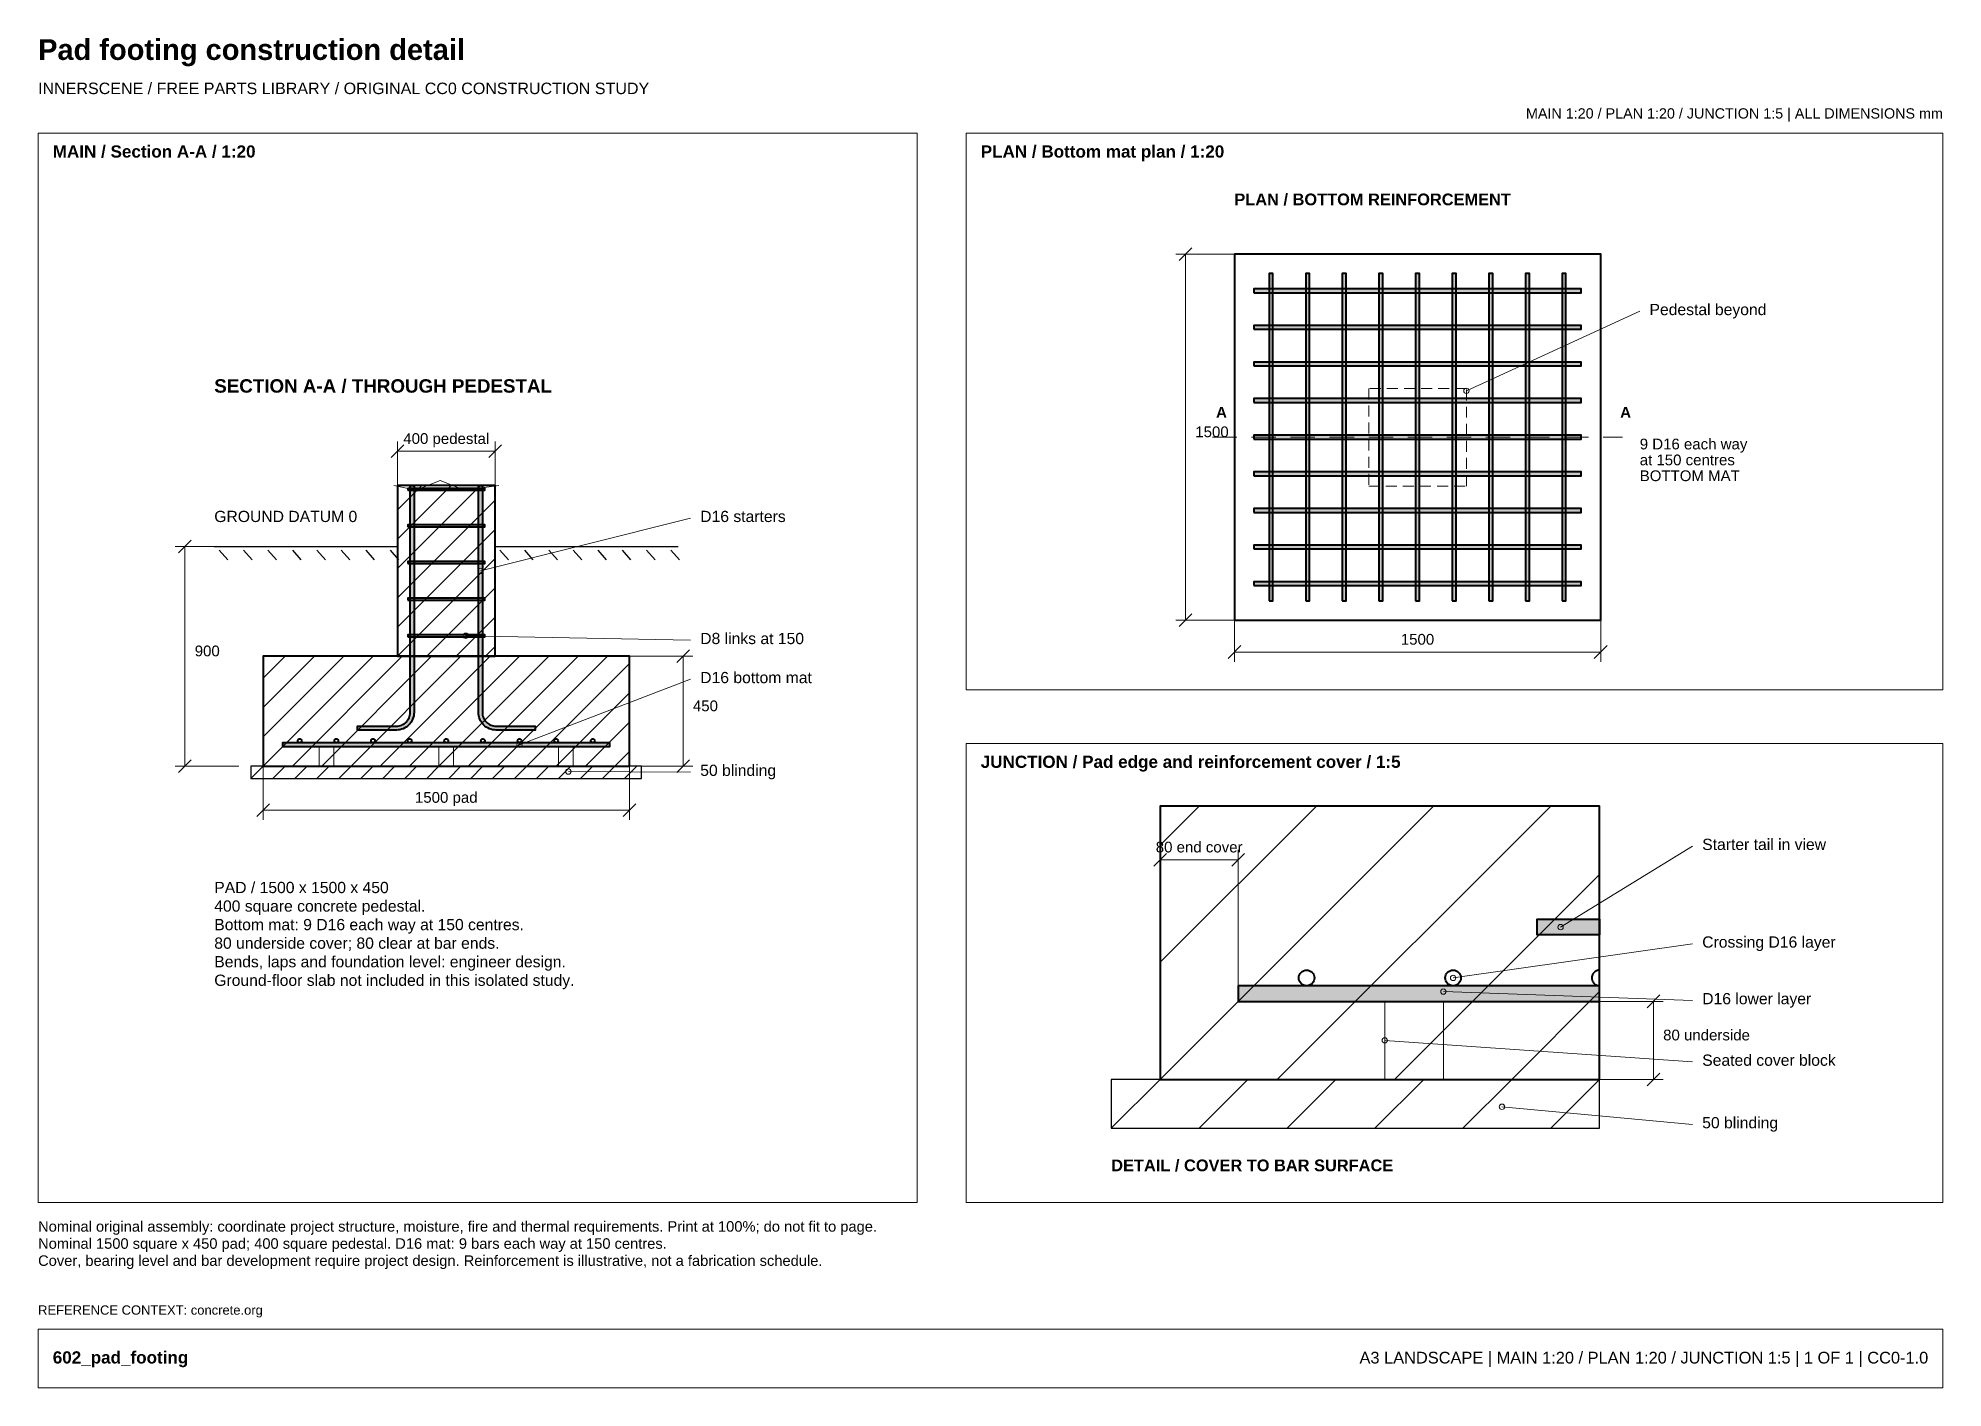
# Paper-space layout 'Layout1' of a CAD drawing. Header units: millimetres. Extents: x 15 to 405, y 10 to 286.
import ezdxf
from ezdxf.enums import TextEntityAlignment as Align

# ---------------------------------------------------------------- set-up
doc = ezdxf.new("R2010")
doc.units = ezdxf.units.MM
for name, color, linetype, lineweight, true_color in [('A-ANNO-BORDER', 7, 'Continuous', 18, 0x7b919e), ('A-ANNO-DIMS', 7, 'Continuous', 15, 0x4c626f), ('A-ANNO-TEXT', 7, 'Continuous', 18, 0x233442), ('A-FIXT', 7, 'Continuous', 20, 0x4d616b), ('A-HATCH', 7, 'Continuous', 13, 0x8d999e), ('A-HIDDEN', 7, 'Continuous', 13, 0x778992), ('A-SITE', 7, 'Continuous', 25, 0x75664e), ('A-STRC', 7, 'Continuous', 40, 0x263746)]:
    doc.layers.add(name, color=color, linetype=linetype, lineweight=lineweight, true_color=true_color)
doc.styles.add('SECTION_BOLD', font='arialbd.ttf')
doc.styles.add('SECTION_REGULAR', font='arial.ttf')

psp = doc.layouts.get("Layout1")

# ---------------------------------------------------------------- hatches: boundary and pattern name
at = {"layer": 'A-STRC'}
for points in [[(267.03, 171.23), (267.83, 171.23), (267.83, 238.23), (267.03, 238.23)], [(274.53, 171.23), (275.33, 171.23), (275.33, 238.23), (274.53, 238.23)], [(282.03, 171.23), (282.83, 171.23), (282.83, 238.23), (282.03, 238.23)], [(289.53, 171.23), (290.33, 171.23), (290.33, 238.23), (289.53, 238.23)], [(297.03, 171.23), (297.83, 171.23), (297.83, 238.23), (297.03, 238.23)], [(304.53, 171.23), (305.33, 171.23), (305.33, 238.23), (304.53, 238.23)], [(312.03, 171.23), (312.83, 171.23), (312.83, 238.23), (312.03, 238.23)], [(319.53, 171.23), (320.33, 171.23), (320.33, 238.23), (319.53, 238.23)], [(327.03, 171.23), (327.83, 171.23), (327.83, 238.23), (327.03, 238.23)], [(263.93, 234.33), (330.93, 234.33), (330.93, 235.13), (263.93, 235.13)], [(263.93, 226.83), (330.93, 226.83), (330.93, 227.63), (263.93, 227.63)], [(263.93, 219.33), (330.93, 219.33), (330.93, 220.13), (263.93, 220.13)], [(263.93, 211.83), (330.93, 211.83), (330.93, 212.63), (263.93, 212.63)], [(263.93, 204.33), (330.93, 204.33), (330.93, 205.13), (263.93, 205.13)], [(263.93, 196.83), (330.93, 196.83), (330.93, 197.63), (263.93, 197.63)], [(91.97, 194.85), (91.97, 148.35), (91.95, 147.99), (91.9, 147.64), (91.81, 147.3), (91.69, 146.97), (91.54, 146.65), (91.36, 146.35), (91.15, 146.06), (90.91, 145.8), (90.65, 145.56), (90.37, 145.35), (90.07, 145.17), (89.75, 145.02), (89.41, 144.9), (89.07, 144.81), (88.72, 144.76), (88.37, 144.75), (80.37, 144.75), (80.37, 145.55), (88.37, 145.55), (88.64, 145.56), (88.92, 145.6), (89.18, 145.67), (89.44, 145.76), (89.69, 145.88), (89.92, 146.02), (90.15, 146.18), (90.35, 146.37), (90.53, 146.57), (90.7, 146.79), (90.84, 147.03), (90.96, 147.27), (91.05, 147.53), (91.12, 147.8), (91.16, 148.07), (91.17, 148.35), (91.17, 194.85)], [(90.67, 193.85), (106.47, 193.85), (106.47, 194.25), (90.67, 194.25)], [(105.97, 194.85), (105.97, 148.35), (105.98, 148.07), (106.02, 147.8), (106.09, 147.53), (106.18, 147.27), (106.3, 147.03), (106.44, 146.79), (106.6, 146.57), (106.79, 146.37), (106.99, 146.18), (107.21, 146.02), (107.45, 145.88), (107.7, 145.76), (107.96, 145.67), (108.22, 145.6), (108.49, 145.56), (108.77, 145.55), (116.77, 145.55), (116.77, 144.75), (108.77, 144.75), (108.42, 144.76), (108.07, 144.81), (107.72, 144.9), (107.39, 145.02), (107.07, 145.17), (106.77, 145.35), (106.49, 145.56), (106.22, 145.8), (105.99, 146.06), (105.78, 146.35), (105.59, 146.65), (105.44, 146.97), (105.32, 147.3), (105.24, 147.64), (105.19, 147.99), (105.17, 148.35), (105.17, 194.85)], [(263.93, 189.33), (330.93, 189.33), (330.93, 190.13), (263.93, 190.13)], [(90.67, 186.35), (106.47, 186.35), (106.47, 186.75), (90.67, 186.75)], [(263.93, 181.83), (330.93, 181.83), (330.93, 182.63), (263.93, 182.63)], [(90.67, 178.85), (106.47, 178.85), (106.47, 179.25), (90.67, 179.25)], [(90.67, 171.35), (106.47, 171.35), (106.47, 171.75), (90.67, 171.75)], [(263.93, 174.33), (330.93, 174.33), (330.93, 175.13), (263.93, 175.13)], [(90.67, 163.85), (106.47, 163.85), (106.47, 164.25), (90.67, 164.25)], [(65.07, 141.35), (132.07, 141.35), (132.07, 142.15), (65.07, 142.15)], [(334.72, 102.78), (321.92, 102.78), (321.92, 105.98), (334.72, 105.98)], [(260.72, 89.18), (334.72, 89.18), (334.72, 92.38), (260.72, 92.38)]]:
    psp.add_hatch(color=7, dxfattribs=at).paths.add_polyline_path(points)

# ---------------------------------------------------------------- linework, layer by layer
at = {"layer": 'A-ANNO-BORDER'}
for points in [[(15, 48), (195, 48), (195, 267), (15, 267)], [(205, 153), (405, 153), (405, 267), (205, 267)], [(205, 48), (405, 48), (405, 142), (205, 142)], [(15, 10), (405, 10), (405, 22), (15, 22)]]:
    psp.add_lwpolyline(points, close=True, dxfattribs=at)
at = {"layer": 'A-ANNO-DIMS'}
for p, q in [((259.93, 242.23), (247.93, 242.23)), ((248.63, 240.93), (251.23, 243.53)), ((249.93, 167.23), (249.93, 242.23)), ((307.43, 214.23), (342.93, 230.54)), ((87.27, 200.55), (89.87, 203.15)), ((88.57, 194.85), (88.57, 203.85)), ((107.27, 200.55), (109.87, 203.15)), ((108.57, 194.85), (108.57, 203.85)), ((255.43, 204.73), (260.43, 204.73)), ((263.43, 204.73), (268.43, 204.73)), ((271.43, 204.73), (276.43, 204.73)), ((279.43, 204.73), (284.43, 204.73)), ((287.43, 204.73), (292.43, 204.73)), ((295.43, 204.73), (300.43, 204.73)), ((303.43, 204.73), (308.43, 204.73)), ((311.43, 204.73), (316.43, 204.73)), ((319.43, 204.73), (324.43, 204.73)), ((327.43, 204.73), (332.43, 204.73)), ((335.43, 204.73), (339.43, 204.73)), ((88.57, 201.85), (108.57, 201.85)), ((105.57, 177.35), (148.57, 188.15)), ((43.77, 181.05), (46.37, 183.65)), ((56.07, 182.35), (43.07, 182.35)), ((45.07, 137.35), (45.07, 182.35)), ((248.63, 165.93), (251.23, 168.53)), ((102.57, 164.05), (148.57, 163.15)), ((259.93, 167.23), (247.93, 167.23)), ((259.93, 167.23), (259.93, 158.73)), ((334.93, 167.23), (334.93, 158.73)), ((145.77, 158.55), (148.37, 161.15)), ((258.63, 159.43), (261.23, 162.03)), ((259.93, 160.73), (334.93, 160.73)), ((333.63, 159.43), (336.23, 162.03)), ((136.07, 159.85), (149.07, 159.85)), ((147.07, 137.35), (147.07, 159.85)), ((113.57, 141.75), (148.57, 155.15)), ((56.07, 137.35), (43.07, 137.35)), ((43.77, 136.05), (46.37, 138.65)), ((61.07, 137.35), (61.07, 126.35)), ((136.07, 137.35), (136.07, 126.35)), ((136.07, 137.35), (149.07, 137.35)), ((145.77, 136.05), (148.37, 138.65)), ((123.57, 136.25), (148.57, 136.15)), ((59.77, 127.05), (62.37, 129.65)), ((134.77, 127.05), (137.37, 129.65)), ((61.07, 128.35), (136.07, 128.35)), ((326.72, 104.38), (353.72, 120.98)), ((243.42, 116.88), (246.02, 119.48)), ((244.72, 89.18), (244.72, 120.18)), ((244.72, 118.18), (260.72, 118.18)), ((259.42, 116.88), (262.02, 119.48)), ((260.72, 89.18), (260.72, 120.18)), ((304.72, 93.98), (353.72, 100.98)), ((302.72, 91.18), (353.72, 89.38)), ((344.42, 87.88), (347.02, 90.48)), ((328.72, 89.18), (347.72, 89.18)), ((345.72, 73.18), (345.72, 89.18)), ((290.72, 81.18), (353.72, 76.78)), ((344.42, 71.88), (347.02, 74.48)), ((328.72, 73.18), (347.72, 73.18)), ((314.72, 67.58), (353.72, 63.98))]:
    psp.add_line(p, q, dxfattribs=at)
for centre in [(307.43, 214.23), (105.57, 177.35), (102.57, 164.05), (113.57, 141.75), (123.57, 136.25), (326.72, 104.38), (304.72, 93.98), (302.72, 91.18), (290.72, 81.18), (314.72, 67.58)]:
    psp.add_circle(centre, 0.55, dxfattribs=at)
at = {"layer": 'A-FIXT'}
for points in [[(72.57, 137.35), (75.57, 137.35), (75.57, 141.35), (72.57, 141.35)], [(97.07, 137.35), (100.07, 137.35), (100.07, 141.35), (97.07, 141.35)], [(121.57, 137.35), (124.57, 137.35), (124.57, 141.35), (121.57, 141.35)], [(290.72, 73.18), (302.72, 73.18), (302.72, 89.18), (290.72, 89.18)]]:
    psp.add_lwpolyline(points, close=True, dxfattribs=at)
at = {"layer": 'A-HATCH'}
for p, q in [((88.57, 177.85), (105.57, 194.85)), ((88.57, 183.85), (99.57, 194.85)), ((88.57, 189.85), (93.57, 194.85)), ((88.57, 171.85), (108.57, 191.85)), ((88.57, 165.85), (108.57, 185.85)), ((88.57, 159.85), (108.57, 179.85)), ((94.57, 159.85), (108.57, 173.85)), ((100.57, 159.85), (108.57, 167.85)), ((106.57, 159.85), (108.57, 161.85)), ((61.07, 137.35), (83.57, 159.85)), ((61.07, 143.35), (77.57, 159.85)), ((61.07, 149.35), (71.57, 159.85)), ((61.07, 155.35), (65.57, 159.85)), ((67.07, 137.35), (89.57, 159.85)), ((73.07, 137.35), (95.57, 159.85)), ((79.07, 137.35), (101.57, 159.85)), ((85.07, 137.35), (107.57, 159.85)), ((91.07, 137.35), (113.57, 159.85)), ((97.07, 137.35), (119.57, 159.85)), ((103.07, 137.35), (125.57, 159.85)), ((109.07, 137.35), (131.57, 159.85)), ((115.07, 137.35), (136.07, 158.35)), ((121.07, 137.35), (136.07, 152.35)), ((127.07, 137.35), (136.07, 146.35)), ((58.57, 134.85), (61.07, 137.35)), ((63.07, 134.85), (65.57, 137.35)), ((67.57, 134.85), (70.07, 137.35)), ((72.07, 134.85), (74.57, 137.35)), ((76.57, 134.85), (79.07, 137.35)), ((81.07, 134.85), (83.57, 137.35)), ((85.57, 134.85), (88.07, 137.35)), ((90.07, 134.85), (92.57, 137.35)), ((94.57, 134.85), (97.07, 137.35)), ((99.07, 134.85), (101.57, 137.35)), ((103.57, 134.85), (106.07, 137.35)), ((108.07, 134.85), (110.57, 137.35)), ((112.57, 134.85), (115.07, 137.35)), ((117.07, 134.85), (119.57, 137.35)), ((121.57, 134.85), (124.07, 137.35)), ((126.07, 134.85), (128.57, 137.35)), ((130.57, 134.85), (133.07, 137.35)), ((133.07, 137.35), (136.07, 140.35)), ((135.07, 134.85), (137.57, 137.35)), ((244.72, 73.18), (300.72, 129.18)), ((244.72, 97.18), (276.72, 129.18)), ((244.72, 121.18), (252.72, 129.18)), ((268.72, 73.18), (324.72, 129.18)), ((292.72, 73.18), (334.72, 115.18)), ((316.72, 73.18), (334.72, 91.18)), ((234.72, 63.18), (244.72, 73.18)), ((252.72, 63.18), (262.72, 73.18)), ((270.72, 63.18), (280.72, 73.18)), ((288.72, 63.18), (298.72, 73.18)), ((306.72, 63.18), (316.72, 73.18)), ((324.72, 63.18), (334.72, 73.18))]:
    psp.add_line(p, q, dxfattribs=at)
at = {"layer": 'A-HIDDEN'}
for p, q in [((287.43, 214.73), (287.43, 212.48)), ((289.93, 214.73), (287.68, 214.73)), ((293.43, 214.73), (291.18, 214.73)), ((296.93, 214.73), (294.68, 214.73)), ((300.43, 214.73), (298.18, 214.73)), ((303.93, 214.73), (301.68, 214.73)), ((307.43, 214.73), (305.18, 214.73)), ((287.43, 211.23), (287.43, 208.98)), ((307.43, 212.23), (307.43, 214.48)), ((307.43, 208.73), (307.43, 210.98)), ((287.43, 207.73), (287.43, 205.48)), ((307.43, 205.23), (307.43, 207.48)), ((287.43, 204.23), (287.43, 201.98)), ((307.43, 201.73), (307.43, 203.98)), ((287.43, 200.73), (287.43, 198.48)), ((307.43, 198.23), (307.43, 200.48)), ((287.43, 197.23), (287.43, 194.98)), ((307.43, 194.73), (307.43, 196.98)), ((287.43, 194.73), (289.68, 194.73)), ((290.93, 194.73), (293.18, 194.73)), ((294.43, 194.73), (296.68, 194.73)), ((297.93, 194.73), (300.18, 194.73)), ((301.43, 194.73), (303.68, 194.73)), ((304.93, 194.73), (307.18, 194.73))]:
    psp.add_line(p, q, dxfattribs=at)
psp.add_lwpolyline([(87.82, 194.85), (92.32, 193.85), (97.32, 195.85), (102.32, 193.85), (109.32, 194.85)], dxfattribs=at)
at = {"layer": 'A-SITE'}
for p, q in [((51.07, 182.35), (88.57, 182.35)), ((52.07, 181.6), (53.82, 179.6)), ((57.07, 181.6), (58.82, 179.6)), ((62.07, 181.6), (63.82, 179.6)), ((67.07, 181.6), (68.82, 179.6)), ((72.07, 181.6), (73.82, 179.6)), ((77.07, 181.6), (78.82, 179.6)), ((82.07, 181.6), (83.82, 179.6)), ((87.07, 181.6), (88.82, 179.6)), ((108.57, 182.35), (146.07, 182.35)), ((109.57, 181.6), (111.32, 179.6)), ((114.57, 181.6), (116.32, 179.6)), ((119.57, 181.6), (121.32, 179.6)), ((124.57, 181.6), (126.32, 179.6)), ((129.57, 181.6), (131.32, 179.6)), ((134.57, 181.6), (136.32, 179.6)), ((139.57, 181.6), (141.32, 179.6)), ((144.57, 181.6), (146.32, 179.6))]:
    psp.add_line(p, q, dxfattribs=at)
for points in [[(58.57, 134.85), (138.57, 134.85), (138.57, 137.35), (58.57, 137.35)], [(234.72, 63.18), (334.72, 63.18), (334.72, 73.18), (234.72, 73.18)]]:
    psp.add_lwpolyline(points, close=True, dxfattribs=at)
at = {"layer": 'A-STRC'}
for points in [[(259.93, 167.23), (334.93, 167.23), (334.93, 242.23), (259.93, 242.23)], [(267.03, 171.23), (267.83, 171.23), (267.83, 238.23), (267.03, 238.23)], [(274.53, 171.23), (275.33, 171.23), (275.33, 238.23), (274.53, 238.23)], [(282.03, 171.23), (282.83, 171.23), (282.83, 238.23), (282.03, 238.23)], [(289.53, 171.23), (290.33, 171.23), (290.33, 238.23), (289.53, 238.23)], [(297.03, 171.23), (297.83, 171.23), (297.83, 238.23), (297.03, 238.23)], [(304.53, 171.23), (305.33, 171.23), (305.33, 238.23), (304.53, 238.23)], [(312.03, 171.23), (312.83, 171.23), (312.83, 238.23), (312.03, 238.23)], [(319.53, 171.23), (320.33, 171.23), (320.33, 238.23), (319.53, 238.23)], [(327.03, 171.23), (327.83, 171.23), (327.83, 238.23), (327.03, 238.23)], [(263.93, 234.33), (330.93, 234.33), (330.93, 235.13), (263.93, 235.13)], [(263.93, 226.83), (330.93, 226.83), (330.93, 227.63), (263.93, 227.63)], [(263.93, 219.33), (330.93, 219.33), (330.93, 220.13), (263.93, 220.13)], [(263.93, 211.83), (330.93, 211.83), (330.93, 212.63), (263.93, 212.63)], [(263.93, 204.33), (330.93, 204.33), (330.93, 205.13), (263.93, 205.13)], [(263.93, 196.83), (330.93, 196.83), (330.93, 197.63), (263.93, 197.63)], [(91.97, 194.85), (91.97, 148.35), (91.95, 147.99), (91.9, 147.64), (91.81, 147.3), (91.69, 146.97), (91.54, 146.65), (91.36, 146.35), (91.15, 146.06), (90.91, 145.8), (90.65, 145.56), (90.37, 145.35), (90.07, 145.17), (89.75, 145.02), (89.41, 144.9), (89.07, 144.81), (88.72, 144.76), (88.37, 144.75), (80.37, 144.75), (80.37, 145.55), (88.37, 145.55), (88.64, 145.56), (88.92, 145.6), (89.18, 145.67), (89.44, 145.76), (89.69, 145.88), (89.92, 146.02), (90.15, 146.18), (90.35, 146.37), (90.53, 146.57), (90.7, 146.79), (90.84, 147.03), (90.96, 147.27), (91.05, 147.53), (91.12, 147.8), (91.16, 148.07), (91.17, 148.35), (91.17, 194.85)], [(88.57, 159.85), (108.57, 159.85), (108.57, 194.85), (88.57, 194.85)], [(90.67, 193.85), (106.47, 193.85), (106.47, 194.25), (90.67, 194.25)], [(105.97, 194.85), (105.97, 148.35), (105.98, 148.07), (106.02, 147.8), (106.09, 147.53), (106.18, 147.27), (106.3, 147.03), (106.44, 146.79), (106.6, 146.57), (106.79, 146.37), (106.99, 146.18), (107.21, 146.02), (107.45, 145.88), (107.7, 145.76), (107.96, 145.67), (108.22, 145.6), (108.49, 145.56), (108.77, 145.55), (116.77, 145.55), (116.77, 144.75), (108.77, 144.75), (108.42, 144.76), (108.07, 144.81), (107.72, 144.9), (107.39, 145.02), (107.07, 145.17), (106.77, 145.35), (106.49, 145.56), (106.22, 145.8), (105.99, 146.06), (105.78, 146.35), (105.59, 146.65), (105.44, 146.97), (105.32, 147.3), (105.24, 147.64), (105.19, 147.99), (105.17, 148.35), (105.17, 194.85)], [(263.93, 189.33), (330.93, 189.33), (330.93, 190.13), (263.93, 190.13)], [(90.67, 186.35), (106.47, 186.35), (106.47, 186.75), (90.67, 186.75)], [(263.93, 181.83), (330.93, 181.83), (330.93, 182.63), (263.93, 182.63)], [(90.67, 178.85), (106.47, 178.85), (106.47, 179.25), (90.67, 179.25)], [(90.67, 171.35), (106.47, 171.35), (106.47, 171.75), (90.67, 171.75)], [(263.93, 174.33), (330.93, 174.33), (330.93, 175.13), (263.93, 175.13)], [(90.67, 163.85), (106.47, 163.85), (106.47, 164.25), (90.67, 164.25)], [(61.07, 137.35), (136.07, 137.35), (136.07, 159.85), (61.07, 159.85)], [(65.07, 141.35), (132.07, 141.35), (132.07, 142.15), (65.07, 142.15)], [(244.72, 73.18), (334.72, 73.18), (334.72, 129.18), (244.72, 129.18)], [(334.72, 102.78), (321.92, 102.78), (321.92, 105.98), (334.72, 105.98)], [(334.72, 95.58), (334.72, 95.58), (334.62, 95.57), (334.51, 95.56), (334.41, 95.55), (334.31, 95.52), (334.21, 95.49), (334.11, 95.45), (334.01, 95.41), (333.92, 95.36), (333.83, 95.31), (333.75, 95.25), (333.67, 95.18), (333.59, 95.11), (333.52, 95.03), (333.45, 94.95), (333.39, 94.86), (333.33, 94.78), (333.29, 94.68), (333.24, 94.59), (333.21, 94.49), (333.17, 94.39), (333.15, 94.29), (333.13, 94.18), (333.12, 94.08), (333.12, 93.98), (333.12, 93.87), (333.13, 93.77), (333.15, 93.66), (333.17, 93.56), (333.21, 93.46), (333.24, 93.36), (333.29, 93.27), (333.33, 93.18), (333.39, 93.09), (333.45, 93), (333.52, 92.92), (333.59, 92.84), (333.67, 92.77), (333.75, 92.71), (333.83, 92.65), (333.92, 92.59), (334.01, 92.54), (334.11, 92.5), (334.21, 92.46), (334.31, 92.43), (334.41, 92.41), (334.51, 92.39), (334.62, 92.38), (334.72, 92.38), (334.72, 92.38)], [(260.72, 89.18), (334.72, 89.18), (334.72, 92.38), (260.72, 92.38)]]:
    psp.add_lwpolyline(points, close=True, dxfattribs=at)
for centre, radius in [((68.57, 142.55), 0.4), ((76.07, 142.55), 0.4), ((83.57, 142.55), 0.4), ((91.07, 142.55), 0.4), ((98.57, 142.55), 0.4), ((106.07, 142.55), 0.4), ((113.57, 142.55), 0.4), ((121.07, 142.55), 0.4), ((128.57, 142.55), 0.4), ((274.72, 93.98), 1.6), ((304.72, 93.98), 1.6)]:
    psp.add_circle(centre, radius, dxfattribs=at)

# ---------------------------------------------------------------- texts
at = {"layer": 'A-ANNO-DIMS', "style": 'SECTION_REGULAR'}
for s, p in [('1500', (251.93, 204.73)), ('900', (47.07, 159.85)), ('450', (149.07, 148.6)), ('80 underside', (347.72, 81.18))]:
    psp.add_text(s, height=2.2, dxfattribs=at).set_placement(p)
for s, p in [('400 pedestal', (98.57, 203.35)), ('1500', (297.43, 162.23)), ('1500 pad', (98.57, 129.85)), ('80 end cover', (252.72, 119.68))]:
    psp.add_text(s, height=2.2, dxfattribs=at).set_placement(p, align=Align.CENTER)
at = {"layer": 'A-ANNO-TEXT'}
for s, height, style, p in [('Pad footing construction detail', 4.25, 'SECTION_BOLD', (15, 282)), ('INNERSCENE / FREE PARTS LIBRARY / ORIGINAL CC0 CONSTRUCTION STUDY', 2.35, 'SECTION_REGULAR', (15, 275)), ('MAIN / Section A-A / 1:20', 2.5, 'SECTION_BOLD', (18, 262)), ('PLAN / Bottom mat plan / 1:20', 2.5, 'SECTION_BOLD', (208, 262)), ('PLAN / BOTTOM REINFORCEMENT', 2.4, 'SECTION_BOLD', (259.93, 252.23)), ('Pedestal beyond', 2.3, 'SECTION_REGULAR', (344.93, 229.73)), ('SECTION A-A / THROUGH PEDESTAL', 2.75, 'SECTION_BOLD', (51.07, 213.85)), ('A', 2.2, 'SECTION_BOLD', (256.18, 208.73)), ('A', 2.2, 'SECTION_BOLD', (338.93, 208.73)), ('9 D16 each way', 2.2, 'SECTION_REGULAR', (342.93, 202.23)), ('at 150 centres', 2.2, 'SECTION_REGULAR', (342.93, 198.98)), ('BOTTOM MAT', 2.2, 'SECTION_REGULAR', (342.93, 195.73)), ('GROUND DATUM 0', 2.3, 'SECTION_REGULAR', (51.07, 187.35)), ('D16 starters', 2.3, 'SECTION_REGULAR', (150.57, 187.35)), ('D8 links at 150', 2.3, 'SECTION_REGULAR', (150.57, 162.35)), ('D16 bottom mat', 2.3, 'SECTION_REGULAR', (150.57, 154.35)), ('50 blinding', 2.3, 'SECTION_REGULAR', (150.57, 135.35)), ('JUNCTION / Pad edge and reinforcement cover / 1:5', 2.5, 'SECTION_BOLD', (208, 137)), ('Starter tail in view', 2.3, 'SECTION_REGULAR', (355.72, 120.18)), ('PAD / 1500 x 1500 x 450', 2.3, 'SECTION_REGULAR', (51.07, 111.35)), ('400 square concrete pedestal.', 2.3, 'SECTION_REGULAR', (51.07, 107.55)), ('Bottom mat: 9 D16 each way at 150 centres.', 2.3, 'SECTION_REGULAR', (51.07, 103.75)), ('80 underside cover; 80 clear at bar ends.', 2.3, 'SECTION_REGULAR', (51.07, 99.95)), ('Crossing D16 layer', 2.3, 'SECTION_REGULAR', (355.72, 100.18)), ('Bends, laps and foundation level: engineer design.', 2.3, 'SECTION_REGULAR', (51.07, 96.15)), ('Ground-floor slab not included in this isolated study.', 2.3, 'SECTION_REGULAR', (51.07, 92.35)), ('D16 lower layer', 2.3, 'SECTION_REGULAR', (355.72, 88.58)), ('Seated cover block', 2.3, 'SECTION_REGULAR', (355.72, 75.98)), ('50 blinding', 2.3, 'SECTION_REGULAR', (355.72, 63.18)), ('DETAIL / COVER TO BAR SURFACE', 2.4, 'SECTION_BOLD', (234.72, 54.38)), ('Nominal original assembly: coordinate project structure, moisture, fire and thermal requirements. Print at 100%; do not fit to page.', 2.15, 'SECTION_REGULAR', (15, 42)), ('Nominal 1500 square x 450 pad; 400 square pedestal. D16 mat: 9 bars each way at 150 centres.', 2.15, 'SECTION_REGULAR', (15, 38.5)), ('Cover, bearing level and bar development require project design. Reinforcement is illustrative, not a fabrication schedule.', 2.15, 'SECTION_REGULAR', (15, 35)), ('REFERENCE CONTEXT: concrete.org', 1.9, 'SECTION_REGULAR', (15, 25)), ('602_pad_footing', 2.5, 'SECTION_BOLD', (18, 15))]:
    psp.add_text(s, height=height, dxfattribs=dict(at, style=style)).set_placement(p)
at = {"layer": 'A-ANNO-TEXT', "style": 'SECTION_REGULAR'}
for s, height, p in [('MAIN 1:20 / PLAN 1:20 / JUNCTION 1:5 | ALL DIMENSIONS mm', 2.1, (405, 270)), ('A3 LANDSCAPE | MAIN 1:20 / PLAN 1:20 / JUNCTION 1:5 | 1 OF 1 | CC0-1.0', 2.4, (402, 15))]:
    psp.add_text(s, height=height, dxfattribs=at).set_placement(p, align=Align.RIGHT)

doc.saveas('drawing.dxf')
